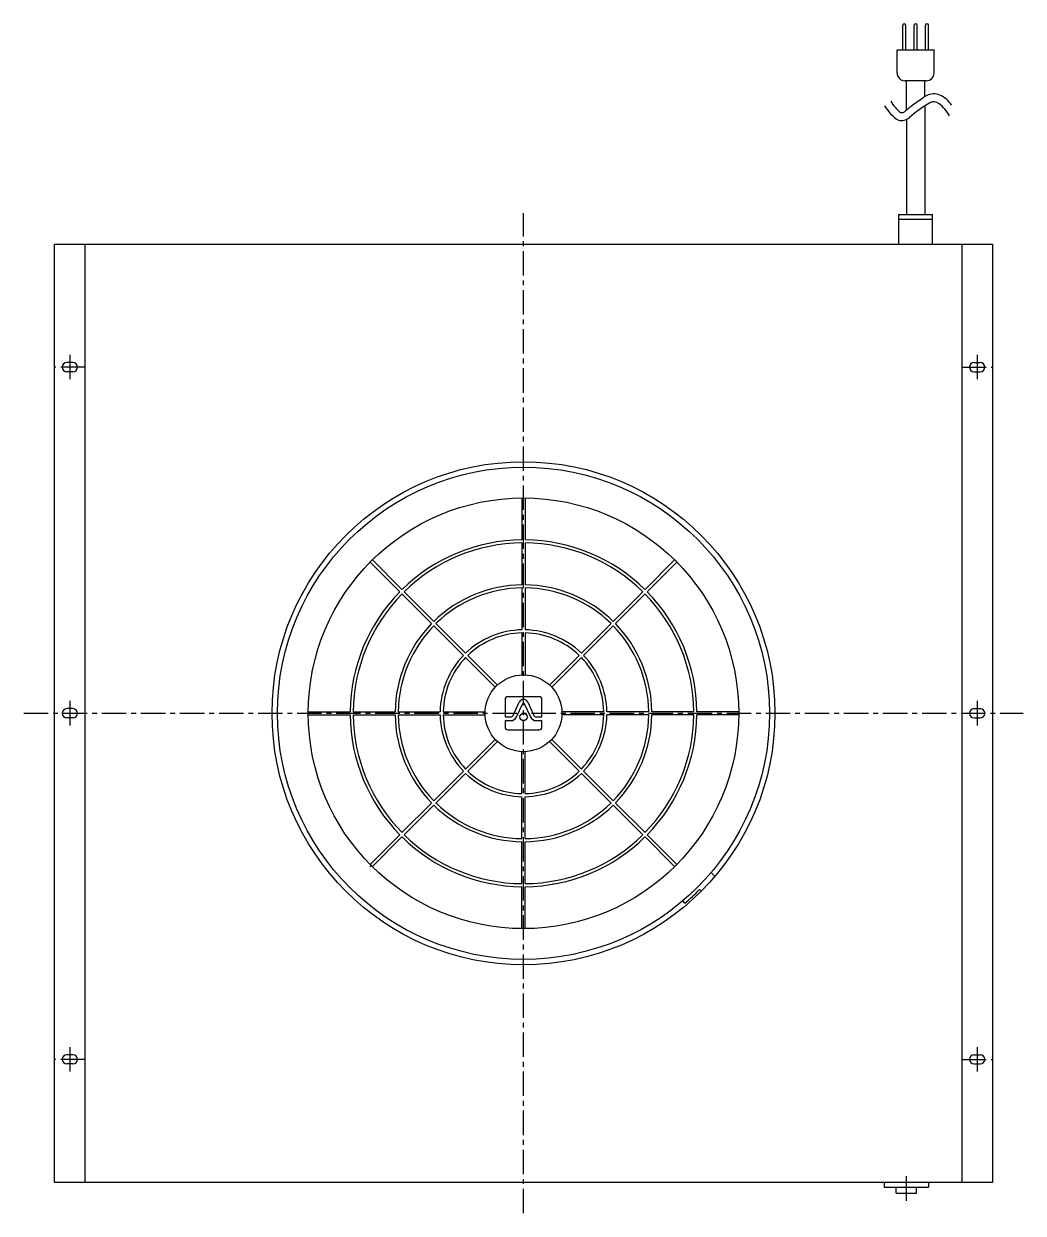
# Model space of a CAD drawing. Extents: x -18 to 632, y -10 to 2013.
# Drawn here: x -18 to 632, y 1240 to 2013 of the extents above; entities that cross this region are included whole.
import ezdxf

# ---------------------------------------------------------------- set-up
doc = ezdxf.new("R2010")
doc.units = 0
doc.header["$LTSCALE"] = 0.5
doc.linetypes.add('CENTER', pattern=[50.8, 31.75, -6.35, 6.35, -6.35])
for name, color, linetype in [('MSM_CENTER', 1, 'CENTER'), ('MSM_CONTINUOUS', 7, 'CONTINUOUS'), ('MSM_NARROW', 5, 'CONTINUOUS')]:
    doc.layers.add(name, color=color, linetype=linetype)

msp = doc.modelspace()

# ---------------------------------------------------------------- linework, layer by layer
at = {"layer": 'MSM_CENTER'}
for p, q in [((306.6, 1239.64), (306.6, 1889.64)), ((11.6, 1797.64), (11.6, 1781.64)), ((601.6, 1797.64), (601.6, 1781.64)), ((21.6, 1789.64), (1.6, 1789.64)), ((591.6, 1789.64), (611.6, 1789.64)), ((11.6, 1572.64), (11.6, 1556.64)), ((601.6, 1572.64), (601.6, 1556.64)), ((-18.4, 1564.64), (631.6, 1564.64)), ((11.6, 1347.64), (11.6, 1331.64)), ((601.6, 1347.64), (601.6, 1331.64)), ((21.6, 1339.64), (1.6, 1339.64)), ((591.6, 1339.64), (611.6, 1339.64)), ((555.6, 1247.76), (555.6, 1266.73))]:
    msp.add_line(p, q, dxfattribs=at)
at = {"layer": 'MSM_CONTINUOUS'}
for p, q in [((553.21, 1995.86), (553.21, 2011.86)), ((555.21, 1995.86), (555.21, 2011.86)), ((560.6, 1995.86), (560.6, 2011.86)), ((562.6, 1995.86), (562.6, 2011.86)), ((567.99, 1995.86), (567.99, 2011.86)), ((569.99, 1995.86), (569.99, 2011.86)), ((549.6, 1980.86), (549.6, 1995.86)), ((549.6, 1995.86), (573.6, 1995.86)), ((573.6, 1980.86), (573.6, 1995.86)), ((568.6, 1975.86), (554.6, 1975.86)), ((555.6, 1956.68), (555.6, 1975.86)), ((567.6, 1965.43), (567.6, 1975.86)), ((567.6, 1959.48), (567.6, 1888.78)), ((555.6, 1950.65), (555.6, 1888.78)), ((550.6, 1888.78), (572.6, 1888.78)), ((550.6, 1869.64), (550.6, 1888.78)), ((572.6, 1869.64), (572.6, 1888.78)), ((550.6, 1885.78), (572.6, 1885.78)), ((1.6, 1259.64), (1.6, 1869.64)), ((1.6, 1869.64), (611.6, 1869.64)), ((21.6, 1259.64), (21.6, 1869.64)), ((591.6, 1869.64), (591.6, 1259.64)), ((611.6, 1869.64), (611.6, 1259.64)), ((13.6, 1792.64), (9.6, 1792.64)), ((13.6, 1786.64), (9.6, 1786.64)), ((599.6, 1792.64), (603.6, 1792.64)), ((599.6, 1786.64), (603.6, 1786.64)), ((305.6, 1704.63), (305.6, 1677.38)), ((307.6, 1704.63), (307.6, 1677.38)), ((305.6, 1675.38), (305.6, 1648.13)), ((307.6, 1675.38), (307.6, 1648.13)), ((206.9, 1662.92), (226.17, 1643.65)), ((208.31, 1664.34), (227.58, 1645.07)), ((404.89, 1664.34), (385.62, 1645.07)), ((406.3, 1662.92), (387.03, 1643.65)), ((227.58, 1642.24), (246.85, 1622.97)), ((229, 1643.65), (248.27, 1624.38)), ((305.6, 1646.13), (305.6, 1618.88)), ((307.6, 1646.13), (307.6, 1618.88)), ((384.2, 1643.65), (364.93, 1624.38)), ((385.62, 1642.24), (366.35, 1622.97)), ((248.27, 1621.55), (267.54, 1602.28)), ((249.68, 1622.97), (268.95, 1603.7)), ((305.6, 1616.88), (305.6, 1589.62)), ((307.6, 1616.88), (307.6, 1589.62)), ((363.52, 1622.97), (344.25, 1603.7)), ((364.93, 1621.55), (345.66, 1602.28)), ((268.95, 1600.87), (288.23, 1581.59)), ((270.37, 1602.28), (289.64, 1583.01)), ((342.83, 1602.28), (323.56, 1583.01)), ((344.25, 1600.87), (324.97, 1581.59)), ((294.6, 1573.64), (294.6, 1562.24)), ((296.4, 1575.44), (316.8, 1575.44)), ((299.83, 1563.27), (303.88, 1571.91)), ((301.99, 1562.24), (306.06, 1570.89)), ((307.14, 1570.89), (311.2, 1562.25)), ((309.32, 1571.91), (313.37, 1563.27)), ((318.6, 1562.24), (318.6, 1573.64)), ((13.6, 1567.64), (9.6, 1567.64)), ((166.6, 1565.64), (193.85, 1565.64)), ((166.6, 1563.64), (193.85, 1563.64)), ((195.85, 1565.64), (223.11, 1565.64)), ((195.85, 1563.64), (223.11, 1563.64)), ((225.11, 1565.64), (252.36, 1565.64)), ((225.11, 1563.64), (252.36, 1563.64)), ((254.36, 1565.64), (281.62, 1565.64)), ((254.36, 1563.64), (281.62, 1563.64)), ((294.6, 1562.24), (298.2, 1562.24)), ((315, 1562.24), (318.6, 1562.24)), ((358.84, 1565.64), (331.58, 1565.64)), ((358.84, 1563.64), (331.58, 1563.64)), ((388.09, 1565.64), (360.84, 1565.64)), ((388.09, 1563.64), (360.84, 1563.64)), ((417.35, 1565.64), (390.09, 1565.64)), ((417.35, 1563.64), (390.09, 1563.64)), ((446.6, 1565.64), (419.35, 1565.64)), ((446.6, 1563.64), (419.35, 1563.64)), ((599.6, 1567.64), (603.6, 1567.64)), ((13.6, 1561.64), (9.6, 1561.64)), ((294.6, 1559.84), (298.2, 1559.84)), ((294.6, 1559.84), (294.6, 1555.64)), ((315, 1559.84), (318.6, 1559.84)), ((318.6, 1555.64), (318.6, 1559.84)), ((599.6, 1561.64), (603.6, 1561.64)), ((268.95, 1528.4), (288.23, 1547.68)), ((296.4, 1553.84), (316.8, 1553.84)), ((344.25, 1528.4), (324.97, 1547.68)), ((270.37, 1526.99), (289.64, 1546.27)), ((305.6, 1512.4), (305.6, 1539.66)), ((307.6, 1512.4), (307.6, 1539.66)), ((342.83, 1526.99), (323.56, 1546.27)), ((248.27, 1507.72), (267.54, 1526.99)), ((249.68, 1506.3), (268.95, 1525.58)), ((363.52, 1506.3), (344.25, 1525.58)), ((364.93, 1507.72), (345.66, 1526.99)), ((305.6, 1483.14), (305.6, 1510.4)), ((307.6, 1483.14), (307.6, 1510.4)), ((227.58, 1487.03), (246.85, 1506.3)), ((229, 1485.62), (248.27, 1504.89)), ((384.2, 1485.62), (364.93, 1504.89)), ((385.62, 1487.03), (366.35, 1506.3)), ((206.9, 1466.35), (226.17, 1485.62)), ((406.3, 1466.35), (387.03, 1485.62)), ((208.31, 1464.94), (227.58, 1484.21)), ((305.6, 1453.89), (305.6, 1481.14)), ((307.6, 1453.89), (307.6, 1481.14)), ((404.89, 1464.94), (385.62, 1484.21)), ((208.07, 1466.11), (206.74, 1464.77)), ((431.05, 1458.57), (428.56, 1461.07)), ((305.6, 1424.64), (305.6, 1451.89)), ((307.6, 1424.64), (307.6, 1451.89)), ((325.89, 1453.49), (325.52, 1453.49)), ((422.22, 1449.01), (421.17, 1450.07)), ((411.61, 1441.25), (410.17, 1442.68)), ((13.6, 1342.64), (9.6, 1342.64)), ((599.6, 1342.64), (603.6, 1342.64)), ((13.6, 1336.64), (9.6, 1336.64)), ((599.6, 1336.64), (603.6, 1336.64)), ((611.6, 1259.64), (1.6, 1259.64)), ((541.11, 1259.64), (541.11, 1256.64)), ((541.11, 1256.64), (570.1, 1256.64)), ((548.98, 1252.59), (548.98, 1256.64)), ((562.23, 1252.59), (562.23, 1256.64)), ((570.1, 1259.64), (570.1, 1256.64)), ((548.98, 1252.59), (562.23, 1252.59))]:
    msp.add_line(p, q, dxfattribs=at)
for centre, radius in [((306.6, 1564.64), 163.52), ((306.6, 1564.64), 160), ((306.6, 1564.64), 140), ((306.6, 1564.64), 25), ((306.6, 1562.24), 2.4)]:
    msp.add_circle(centre, radius, dxfattribs=at)
for centre, radius, start, end in [((554.21, 2011.86), 1, 0, 180), ((561.6, 2011.86), 1, 0, 180), ((568.99, 2011.86), 1, 0, 180), ((554.6, 1980.86), 5, 180, 270), ((568.6, 1980.86), 5, 270, 0), ((9.6, 1789.64), 3, 90, 270), ((13.6, 1789.64), 3, 270, 90), ((599.6, 1789.64), 3, 90, 270), ((603.6, 1789.64), 3, 270, 90), ((306.6, 1564.64), 112.75, 90.50818, 134.49183), ((306.6, 1564.64), 110.75, 90.51736, 134.48263), ((306.6, 1564.64), 112.75, 45.50816, 89.49181), ((306.6, 1564.64), 110.75, 45.51738, 89.48263), ((306.6, 1564.64), 83.5, 90.68622, 134.31379), ((306.6, 1564.64), 83.5, 45.6862, 89.31378), ((306.6, 1564.64), 112.75, 135.50817, 179.4918), ((306.6, 1564.64), 110.75, 135.51741, 179.48263), ((306.6, 1564.64), 81.5, 90.70305, 134.29695), ((306.6, 1564.64), 81.5, 45.70305, 89.29695), ((306.6, 1564.64), 110.75, 0.51736, 44.48259), ((306.6, 1564.64), 112.75, 0.50819, 44.49179), ((306.6, 1564.64), 83.5, 135.68621, 179.31378), ((306.6, 1564.64), 81.5, 135.70304, 179.29695), ((306.6, 1564.64), 54.25, 91.05623, 133.94368), ((306.6, 1564.64), 52.25, 91.09666, 133.90339), ((306.6, 1564.64), 54.25, 46.05627, 88.94377), ((306.6, 1564.64), 52.25, 46.09666, 88.90333), ((306.6, 1564.64), 81.5, 0.70305, 44.29695), ((306.6, 1564.64), 83.5, 0.68622, 44.31377), ((306.6, 1564.64), 54.25, 136.05613, 178.94377), ((306.6, 1564.64), 52.25, 136.09666, 178.90333), ((306.6, 1564.64), 52.25, 1.09666, 43.90329), ((306.6, 1564.64), 54.25, 1.05623, 43.94382), ((296.4, 1573.64), 1.8, 90, 180), ((306.6, 1570.64), 3, 25.14242, 154.85765), ((306.6, 1570.64), 0.6, 25.14278, 154.85783), ((316.8, 1573.64), 1.8, 0, 90), ((9.6, 1564.64), 3, 90, 270), ((13.6, 1564.64), 3, 270, 90), ((306.6, 1564.64), 112.75, 180.50819, 224.49179), ((306.6, 1564.64), 110.75, 180.51736, 224.48262), ((306.6, 1564.64), 83.5, 180.68621, 224.31378), ((306.6, 1564.64), 81.5, 180.70304, 224.29695), ((306.6, 1564.64), 54.25, 181.05622, 223.94384), ((306.6, 1564.64), 52.25, 181.09666, 223.90333), ((298.2, 1564.04), 1.8, 270, 334.85772), ((298.2, 1564.04), 4.2, 270, 334.62332), ((315, 1564.04), 4.2, 205.14236, 270), ((315, 1564.04), 1.8, 205.14231, 270), ((306.6, 1564.64), 52.25, 316.09667, 358.90333), ((306.6, 1564.64), 54.25, 316.05615, 358.94377), ((306.6, 1564.64), 81.5, 315.70304, 359.29695), ((306.6, 1564.64), 83.5, 315.68621, 359.31378), ((306.6, 1564.64), 110.75, 315.51741, 359.48263), ((306.6, 1564.64), 112.75, 315.50819, 359.4918), ((599.6, 1564.64), 3, 90, 270), ((603.6, 1564.64), 3, 270, 90), ((296.4, 1555.64), 1.8, 180, 270), ((316.8, 1555.64), 1.8, 270, 0), ((306.6, 1564.64), 54.25, 226.05628, 268.94377), ((306.6, 1564.64), 52.25, 226.09666, 268.90333), ((306.6, 1564.64), 52.25, 271.09666, 313.90333), ((306.6, 1564.64), 54.25, 271.05622, 313.94371), ((306.6, 1564.64), 83.5, 225.68618, 269.31378), ((306.6, 1564.64), 81.5, 225.70304, 269.29695), ((306.6, 1564.64), 81.5, 270.70304, 314.29693), ((306.6, 1564.64), 83.5, 270.68621, 314.31381), ((306.6, 1564.64), 110.75, 225.51734, 269.48263), ((306.6, 1564.64), 110.75, 270.51733, 314.48262), ((306.6, 1564.64), 112.75, 225.50816, 269.4918), ((306.6, 1564.64), 112.75, 270.50816, 314.49179), ((306.6, 1564.64), 162.02, 310.39788, 314.99998), ((9.6, 1339.64), 3, 90, 270), ((13.6, 1339.64), 3, 270, 90), ((599.6, 1339.64), 3, 90, 270), ((603.6, 1339.64), 3, 270, 90)]:
    msp.add_arc(centre, radius, start, end, dxfattribs=at)
at = {"layer": 'MSM_NARROW'}
for centre, radius, start, end in [((621.69, 1882.3), 99.17, 122.19782, 128.53494), ((573.46, 1956.71), 10.57, 68.25654, 115.86767), ((569.25, 1949.44), 18.93, 33.75564, 64.5729), ((565.29, 1973.01), 27.31, 209.36509, 237.0123), ((567.91, 1975.02), 25.6, 209.31733, 230.51319), ((552.54, 1958.58), 3.45, 254.71324, 318.9765), ((662.12, 1817.89), 174.95, 125.7476, 127.69534), ((629.02, 1867.17), 110.87, 121.65832, 130.14185), ((573.37, 1956.79), 5.39, 49.36807, 118.23204), ((561.57, 1940.77), 25.28, 29.09623, 52.71652), ((552.22, 1957.9), 8, 256.9869, 311.6267)]:
    msp.add_arc(centre, radius, start, end, dxfattribs=at)

doc.saveas('drawing.dxf')
